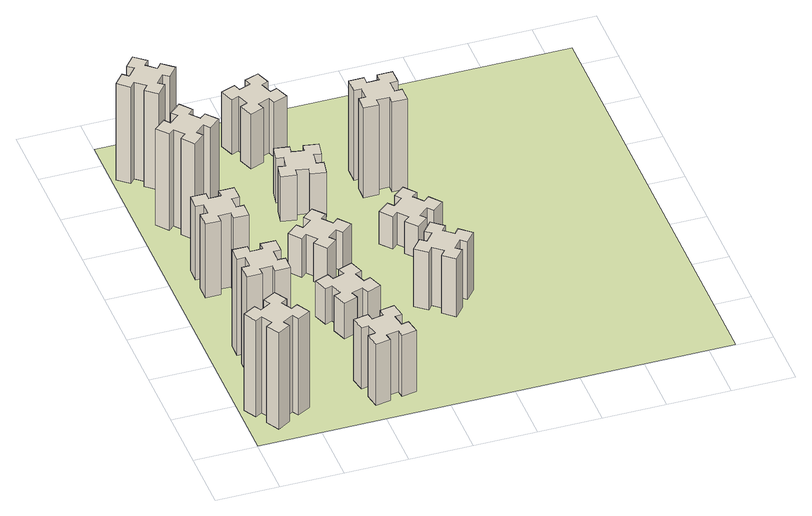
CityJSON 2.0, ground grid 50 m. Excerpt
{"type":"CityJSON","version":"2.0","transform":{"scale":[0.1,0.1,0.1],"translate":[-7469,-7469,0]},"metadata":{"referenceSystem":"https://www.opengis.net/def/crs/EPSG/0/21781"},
"CityObjects":{
"building1":{"type":"Building","attributes":{"class":"1000","function":"1000","usage":"1000","yearOfConstruction":2016,"roofType":"1000","measuredHeight":90,"storeysAboveGround":30,"storeysBelowGround":0},"geometry":[{"type":"Solid","lod":"1","boundaries":[[[[0,1,2,3,4,5,6,7,8,9,10,11,12,13,14,15,16,17,18,19]],[[17,16,20,21]],[[16,15,22,20]],[[15,14,23,22]],[[14,13,24,23]],[[13,12,25,24]],[[12,11,26,25]],[[11,10,27,26]],[[10,9,28,27]],[[9,8,29,28]],[[8,7,30,29]],[[7,6,31,30]],[[6,5,32,31]],[[5,4,33,32]],[[4,3,34,33]],[[3,2,35,34]],[[2,1,36,35]],[[1,0,37,36]],[[0,19,38,37]],[[19,18,39,38]],[[18,17,21,39]],[[24,25,26,27,28,29,30,31,32,33,34,35,36,37,38,39,21,20,22,23]]]]}]},
"building2":{"type":"Building","attributes":{"class":"1000","function":"1000","usage":"1000","yearOfConstruction":2016,"roofType":"1000","measuredHeight":90,"storeysAboveGround":30,"storeysBelowGround":0},"geometry":[{"type":"Solid","lod":"1","boundaries":[[[[40,41,42,43,44,45,46,47,48,49,50,51,52,53,54,55,56,57,58,59]],[[57,56,60,61]],[[56,55,62,60]],[[55,54,63,62]],[[54,53,64,63]],[[53,52,65,64]],[[52,51,66,65]],[[51,50,67,66]],[[50,49,68,67]],[[49,48,69,68]],[[48,47,70,69]],[[47,46,71,70]],[[46,45,72,71]],[[45,44,73,72]],[[44,43,74,73]],[[43,42,75,74]],[[42,41,76,75]],[[41,40,77,76]],[[40,59,78,77]],[[59,58,79,78]],[[58,57,61,79]],[[64,65,66,67,68,69,70,71,72,73,74,75,76,77,78,79,61,60,62,63]]]]}]},
"building3":{"type":"Building","attributes":{"class":"1000","function":"1000","usage":"1000","yearOfConstruction":2016,"roofType":"1000","measuredHeight":69,"storeysAboveGround":30,"storeysBelowGround":0},"geometry":[{"type":"Solid","lod":"1","boundaries":[[[[80,81,82,83,84,85,86,87,88,89,90,91,92,93,94,95,96,97,98,99]],[[97,96,100,101]],[[96,95,102,100]],[[95,94,103,102]],[[94,93,104,103]],[[93,92,105,104]],[[92,91,106,105]],[[91,90,107,106]],[[90,89,108,107]],[[89,88,109,108]],[[88,87,110,109]],[[87,86,111,110]],[[86,85,112,111]],[[85,84,113,112]],[[84,83,114,113]],[[83,82,115,114]],[[82,81,116,115]],[[81,80,117,116]],[[80,99,118,117]],[[99,98,119,118]],[[98,97,101,119]],[[104,105,106,107,108,109,110,111,112,113,114,115,116,117,118,119,101,100,102,103]]]]}]},
"building4":{"type":"Building","attributes":{"class":"1000","function":"1000","usage":"1000","yearOfConstruction":2016,"roofType":"1000","measuredHeight":90,"storeysAboveGround":30,"storeysBelowGround":0},"geometry":[{"type":"Solid","lod":"1","boundaries":[[[[120,121,122,123,124,125,126,127,128,129,130,131,132,133,134,135,136,137,138,139]],[[137,136,140,141]],[[136,135,142,140]],[[135,134,143,142]],[[134,133,144,143]],[[133,132,145,144]],[[132,131,146,145]],[[131,130,147,146]],[[130,129,148,147]],[[129,128,149,148]],[[128,127,150,149]],[[127,126,151,150]],[[126,125,152,151]],[[125,124,153,152]],[[124,123,154,153]],[[123,122,155,154]],[[122,121,156,155]],[[121,120,157,156]],[[120,139,158,157]],[[139,138,159,158]],[[138,137,141,159]],[[144,145,146,147,148,149,150,151,152,153,154,155,156,157,158,159,141,140,142,143]]]]}]},
"building5":{"type":"Building","attributes":{"class":"1000","function":"1000","usage":"1000","yearOfConstruction":2016,"roofType":"1000","measuredHeight":57,"storeysAboveGround":30,"storeysBelowGround":0},"geometry":[{"type":"Solid","lod":"1","boundaries":[[[[160,161,162,163,164,165,166,167,168,169,170,171,172,173,174,175,176,177,178,179]],[[177,176,180,181]],[[176,175,182,180]],[[175,174,183,182]],[[174,173,184,183]],[[173,172,185,184]],[[172,171,186,185]],[[171,170,187,186]],[[170,169,188,187]],[[169,168,189,188]],[[168,167,190,189]],[[167,166,191,190]],[[166,165,192,191]],[[165,164,193,192]],[[164,163,194,193]],[[163,162,195,194]],[[162,161,196,195]],[[161,160,197,196]],[[160,179,198,197]],[[179,178,199,198]],[[178,177,181,199]],[[184,185,186,187,188,189,190,191,192,193,194,195,196,197,198,199,181,180,182,183]]]]}]},
"building6":{"type":"Building","attributes":{"class":"1000","function":"1000","usage":"1000","yearOfConstruction":2016,"roofType":"1000","measuredHeight":90,"storeysAboveGround":30,"storeysBelowGround":0},"geometry":[{"type":"Solid","lod":"1","boundaries":[[[[200,201,202,203,204,205,206,207,208,209,210,211,212,213,214,215,216,217,218,219]],[[217,216,220,221]],[[216,215,222,220]],[[215,214,223,222]],[[214,213,224,223]],[[213,212,225,224]],[[212,211,226,225]],[[211,210,227,226]],[[210,209,228,227]],[[209,208,229,228]],[[208,207,230,229]],[[207,206,231,230]],[[206,205,232,231]],[[205,204,233,232]],[[204,203,234,233]],[[203,202,235,234]],[[202,201,236,235]],[[201,200,237,236]],[[200,219,238,237]],[[219,218,239,238]],[[218,217,221,239]],[[224,225,226,227,228,229,230,231,232,233,234,235,236,237,238,239,221,220,222,223]]]]}]},
"building7":{"type":"Building","attributes":{"class":"1000","function":"1000","usage":"1000","yearOfConstruction":2016,"roofType":"1000","measuredHeight":33,"storeysAboveGround":30,"storeysBelowGround":0},"geometry":[{"type":"Solid","lod":"1","boundaries":[[[[240,241,242,243,244,245,246,247,248,249,250,251,252,253,254,255,256,257,258,259]],[[257,256,260,261]],[[256,255,262,260]],[[255,254,263,262]],[[254,253,264,263]],[[253,252,265,264]],[[252,251,266,265]],[[251,250,267,266]],[[250,249,268,267]],[[249,248,269,268]],[[248,247,270,269]],[[247,246,271,270]],[[246,245,272,271]],[[245,244,273,272]],[[244,243,274,273]],[[243,242,275,274]],[[242,241,276,275]],[[241,240,277,276]],[[240,259,278,277]],[[259,258,279,278]],[[258,257,261,279]],[[264,265,266,267,268,269,270,271,272,273,274,275,276,277,278,279,261,260,262,263]]]]}]},
"building8":{"type":"Building","attributes":{"class":"1000","function":"1000","usage":"1000","yearOfConstruction":2016,"roofType":"1000","measuredHeight":36,"storeysAboveGround":30,"storeysBelowGround":0},"geometry":[{"type":"Solid","lod":"1","boundaries":[[[[280,281,282,283,284,285,286,287,288,289,290,291,292,293,294,295,296,297,298,299]],[[297,296,300,301]],[[296,295,302,300]],[[295,294,303,302]],[[294,293,304,303]],[[293,292,305,304]],[[292,291,306,305]],[[291,290,307,306]],[[290,289,308,307]],[[289,288,309,308]],[[288,287,310,309]],[[287,286,311,310]],[[286,285,312,311]],[[285,284,313,312]],[[284,283,314,313]],[[283,282,315,314]],[[282,281,316,315]],[[281,280,317,316]],[[280,299,318,317]],[[299,298,319,318]],[[298,297,301,319]],[[304,305,306,307,308,309,310,311,312,313,314,315,316,317,318,319,301,300,302,303]]]]}]},
"building9":{"type":"Building","attributes":{"class":"1000","function":"1000","usage":"1000","yearOfConstruction":2016,"roofType":"1000","measuredHeight":42,"storeysAboveGround":30,"storeysBelowGround":0},"geometry":[{"type":"Solid","lod":"1","boundaries":[[[[320,321,322,323,324,325,326,327,328,329,330,331,332,333,334,335,336,337,338,339]],[[337,336,340,341]],[[336,335,342,340]],[[335,334,343,342]],[[334,333,344,343]],[[333,332,345,344]],[[332,331,346,345]],[[331,330,347,346]],[[330,329,348,347]],[[329,328,349,348]],[[328,327,350,349]],[[327,326,351,350]],[[326,325,352,351]],[[325,324,353,352]],[[324,323,354,353]],[[323,322,355,354]],[[322,321,356,355]],[[321,320,357,356]],[[320,339,358,357]],[[339,338,359,358]],[[338,337,341,359]],[[344,345,346,347,348,349,350,351,352,353,354,355,356,357,358,359,341,340,342,343]]]]}]},
"building10":{"type":"Building","attributes":{"class":"1000","function":"1000","usage":"1000","yearOfConstruction":2016,"roofType":"1000","measuredHeight":51,"storeysAboveGround":30,"storeysBelowGround":0},"geometry":[{"type":"Solid","lod":"1","boundaries":[[[[360,361,362,363,364,365,366,367,368,369,370,371,372,373,374,375,376,377,378,379]],[[377,376,380,381]],[[376,375,382,380]],[[375,374,383,382]],[[374,373,384,383]],[[373,372,385,384]],[[372,371,386,385]],[[371,370,387,386]],[[370,369,388,387]],[[369,368,389,388]],[[368,367,390,389]],[[367,366,391,390]],[[366,365,392,391]],[[365,364,393,392]],[[364,363,394,393]],[[363,362,395,394]],[[362,361,396,395]],[[361,360,397,396]],[[360,379,398,397]],[[379,378,399,398]],[[378,377,381,399]],[[384,385,386,387,388,389,390,391,392,393,394,395,396,397,398,399,381,380,382,383]]]]}]},
"building11":{"type":"Building","attributes":{"class":"1000","function":"1000","usage":"1000","yearOfConstruction":2016,"roofType":"1000","measuredHeight":54,"storeysAboveGround":30,"storeysBelowGround":0},"geometry":[{"type":"Solid","lod":"1","boundaries":[[[[400,401,402,403,404,405,406,407,408,409,410,411,412,413,414,415,416,417,418,419]],[[417,416,420,421]],[[416,415,422,420]],[[415,414,423,422]],[[414,413,424,423]],[[413,412,425,424]],[[412,411,426,425]],[[411,410,427,426]],[[410,409,428,427]],[[409,408,429,428]],[[408,407,430,429]],[[407,406,431,430]],[[406,405,432,431]],[[405,404,433,432]],[[404,403,434,433]],[[403,402,435,434]],[[402,401,436,435]],[[401,400,437,436]],[[400,419,438,437]],[[419,418,439,438]],[[418,417,421,439]],[[424,425,426,427,428,429,430,431,432,433,434,435,436,437,438,439,421,420,422,423]]]]}]},
"building12":{"type":"Building","attributes":{"class":"1000","function":"1000","usage":"1000","yearOfConstruction":2016,"roofType":"1000","measuredHeight":30,"storeysAboveGround":30,"storeysBelowGround":0},"geometry":[{"type":"Solid","lod":"1","boundaries":[[[[440,441,442,443,444,445,446,447,448,449,450,451,452,453,454,455,456,457,458,459]],[[457,456,460,461]],[[456,455,462,460]],[[455,454,463,462]],[[454,453,464,463]],[[453,452,465,464]],[[452,451,466,465]],[[451,450,467,466]],[[450,449,468,467]],[[449,448,469,468]],[[448,447,470,469]],[[447,446,471,470]],[[446,445,472,471]],[[445,444,473,472]],[[444,443,474,473]],[[443,442,475,474]],[[442,441,476,475]],[[441,440,477,476]],[[440,459,478,477]],[[459,458,479,478]],[[458,457,461,479]],[[464,465,466,467,468,469,470,471,472,473,474,475,476,477,478,479,461,460,462,463]]]]}]},
"building13":{"type":"Building","attributes":{"class":"1000","function":"1000","usage":"1000","yearOfConstruction":2016,"roofType":"1000","measuredHeight":84,"storeysAboveGround":30,"storeysBelowGround":0},"geometry":[{"type":"Solid","lod":"1","boundaries":[[[[480,481,482,483,484,485,486,487,488,489,490,491,492,493,494,495,496,497,498,499]],[[497,496,500,501]],[[496,495,502,500]],[[495,494,503,502]],[[494,493,504,503]],[[493,492,505,504]],[[492,491,506,505]],[[491,490,507,506]],[[490,489,508,507]],[[489,488,509,508]],[[488,487,510,509]],[[487,486,511,510]],[[486,485,512,511]],[[485,484,513,512]],[[484,483,514,513]],[[483,482,515,514]],[[482,481,516,515]],[[481,480,517,516]],[[480,499,518,517]],[[499,498,519,518]],[[498,497,501,519]],[[504,505,506,507,508,509,510,511,512,513,514,515,516,517,518,519,501,500,502,503]]]]}]},
"landuse1":{"type":"LandUse","attributes":{"name":"plot1","function":"1010"},"geometry":[{"type":"MultiSurface","lod":"1","boundaries":[[[520,521,522,523]]]}]}
},
"vertices":[
[155,364,0],[205,277,0],[153,247,0],[213,143,0],[317,203,0],[287,255,0],[374,305,0],[404,253,0],[508,313,0],[448,417,0],[396,387,0],[346,474,0],[398,504,0],[338,608,0],[234,548,0],[264,496,0],[177,446,0],[147,498,0],[43,438,0],[103,334,0],[177,446,900],[147,498,900],[264,496,900],[234,548,900],[338,608,900],[398,504,900],[346,474,900],[396,387,900],[448,417,900],[508,313,900],[404,253,900],[374,305,900],[287,255,900],[317,203,900],[213,143,900],[153,247,900],[205,277,900],[155,364,900],[103,334,900],[43,438,900],
[265,1065,0],[265,965,0],[205,965,0],[205,845,0],[325,845,0],[325,905,0],[425,905,0],[425,845,0],[545,845,0],[545,965,0],[485,965,0],[485,1065,0],[545,1065,0],[545,1185,0],[425,1185,0],[425,1125,0],[325,1125,0],[325,1185,0],[205,1185,0],[205,1065,0],[325,1125,900],[325,1185,900],[425,1125,900],[425,1185,900],[545,1185,900],[545,1065,900],[485,1065,900],[485,965,900],[545,965,900],[545,845,900],[425,845,900],[425,905,900],[325,905,900],[325,845,900],[205,845,900],[205,965,900],[265,965,900],[265,1065,900],[205,1065,900],[205,1185,900],
[425,2065,0],[325,2065,0],[325,2125,0],[205,2125,0],[205,2005,0],[265,2005,0],[265,1905,0],[205,1905,0],[205,1785,0],[325,1785,0],[325,1845,0],[425,1845,0],[425,1785,0],[545,1785,0],[545,1905,0],[485,1905,0],[485,2005,0],[545,2005,0],[545,2125,0],[425,2125,0],[485,2005,690],[545,2005,690],[485,1905,690],[545,1905,690],[545,1785,690],[425,1785,690],[425,1845,690],[325,1845,690],[325,1785,690],[205,1785,690],[205,1905,690],[265,1905,690],[265,2005,690],[205,2005,690],[205,2125,690],[325,2125,690],[325,2065,690],[425,2065,690],[425,2125,690],[545,2125,690],
[492,2728,0],[427,2804,0],[473,2843,0],[396,2935,0],[304,2858,0],[343,2812,0],[266,2747,0],[228,2793,0],[136,2716,0],[213,2624,0],[259,2663,0],[323,2586,0],[277,2548,0],[354,2456,0],[446,2533,0],[408,2579,0],[484,2643,0],[523,2597,0],[615,2674,0],[538,2766,0],[484,2643,900],[523,2597,900],[408,2579,900],[446,2533,900],[354,2456,900],[277,2548,900],[323,2586,900],[259,2663,900],[213,2624,900],[136,2716,900],[228,2793,900],[266,2747,900],[343,2812,900],[304,2858,900],[396,2935,900],[473,2843,900],[427,2804,900],[492,2728,900],[538,2766,900],[615,2674,900],
[1085,258,0],[1184,276,0],[1194,217,0],[1312,237,0],[1291,356,0],[1232,345,0],[1215,444,0],[1274,454,0],[1253,572,0],[1135,551,0],[1145,492,0],[1047,475,0],[1037,534,0],[918,513,0],[939,395,0],[998,405,0],[1016,307,0],[957,297,0],[977,178,0],[1096,199,0],[1016,307,570],[957,297,570],[998,405,570],[939,395,570],[918,513,570],[1037,534,570],[1047,475,570],[1145,492,570],[1135,551,570],[1253,572,570],[1274,454,570],[1215,444,570],[1232,345,570],[1291,356,570],[1312,237,570],[1194,217,570],[1184,276,570],[1085,258,570],[1096,199,570],[977,178,570],
[384,3387,0],[308,3452,0],[346,3498,0],[254,3575,0],[177,3483,0],[223,3444,0],[159,3368,0],[113,3406,0],[36,3314,0],[128,3237,0],[166,3283,0],[243,3219,0],[204,3173,0],[296,3096,0],[373,3188,0],[327,3226,0],[392,3303,0],[438,3264,0],[515,3356,0],[423,3433,0],[392,3303,900],[438,3264,900],[327,3226,900],[373,3188,900],[296,3096,900],[204,3173,900],[243,3219,900],[166,3283,900],[128,3237,900],[36,3314,900],[113,3406,900],[159,3368,900],[223,3444,900],[177,3483,900],[254,3575,900],[346,3498,900],[308,3452,900],[384,3387,900],[423,3433,900],[515,3356,900],
[1125,1336,0],[1031,1302,0],[1010,1358,0],[897,1317,0],[939,1204,0],[995,1225,0],[1029,1131,0],[973,1110,0],[1014,997,0],[1127,1039,0],[1106,1095,0],[1200,1129,0],[1220,1073,0],[1333,1114,0],[1292,1227,0],[1236,1206,0],[1202,1300,0],[1258,1320,0],[1217,1433,0],[1104,1392,0],[1202,1300,330],[1258,1320,330],[1236,1206,330],[1292,1227,330],[1333,1114,330],[1220,1073,330],[1200,1129,330],[1106,1095,330],[1127,1039,330],[1014,997,330],[973,1110,330],[1029,1131,330],[995,1225,330],[939,1204,330],[897,1317,330],[1010,1358,330],[1031,1302,330],[1125,1336,330],[1104,1392,330],[1217,1433,330],
[1083,1972,0],[1006,1907,0],[968,1953,0],[876,1876,0],[953,1784,0],[999,1823,0],[1063,1746,0],[1017,1708,0],[1094,1616,0],[1186,1693,0],[1148,1739,0],[1224,1803,0],[1263,1757,0],[1355,1834,0],[1278,1926,0],[1232,1888,0],[1167,1964,0],[1213,2003,0],[1136,2095,0],[1044,2018,0],[1167,1964,360],[1213,2003,360],[1232,1888,360],[1278,1926,360],[1355,1834,360],[1263,1757,360],[1224,1803,360],[1148,1739,360],[1186,1693,360],[1094,1616,360],[1017,1708,360],[1063,1746,360],[999,1823,360],[953,1784,360],[876,1876,360],[968,1953,360],[1006,1907,360],[1083,1972,360],[1044,2018,360],[1136,2095,360],
[1315,2527,0],[1332,2625,0],[1391,2615,0],[1412,2733,0],[1294,2754,0],[1284,2695,0],[1185,2712,0],[1196,2771,0],[1077,2792,0],[1057,2674,0],[1116,2664,0],[1098,2565,0],[1039,2576,0],[1018,2457,0],[1137,2437,0],[1147,2496,0],[1245,2478,0],[1235,2419,0],[1353,2398,0],[1374,2517,0],[1245,2478,420],[1235,2419,420],[1147,2496,420],[1137,2437,420],[1018,2457,420],[1039,2576,420],[1098,2565,420],[1116,2664,420],[1057,2674,420],[1077,2792,420],[1196,2771,420],[1185,2712,420],[1284,2695,420],[1294,2754,420],[1412,2733,420],[1391,2615,420],[1332,2625,420],[1315,2527,420],[1374,2517,420],[1353,2398,420],
[1125,3456,0],[1031,3422,0],[1010,3478,0],[897,3437,0],[939,3324,0],[995,3345,0],[1029,3251,0],[973,3230,0],[1014,3117,0],[1127,3159,0],[1106,3215,0],[1200,3249,0],[1220,3193,0],[1333,3234,0],[1292,3347,0],[1236,3326,0],[1202,3420,0],[1258,3440,0],[1217,3553,0],[1104,3512,0],[1202,3420,510],[1258,3440,510],[1236,3326,510],[1292,3347,510],[1333,3234,510],[1220,3193,510],[1200,3249,510],[1106,3215,510],[1127,3159,510],[1014,3117,510],[973,3230,510],[1029,3251,510],[995,3345,510],[939,3324,510],[897,3437,510],[1010,3478,510],[1031,3422,510],[1125,3456,510],[1104,3512,510],[1217,3553,510],
[1746,1163,0],[1823,1099,0],[1784,1053,0],[1876,976,0],[1953,1068,0],[1907,1106,0],[1972,1183,0],[2018,1144,0],[2095,1236,0],[2003,1313,0],[1964,1267,0],[1888,1332,0],[1926,1378,0],[1834,1455,0],[1757,1363,0],[1803,1324,0],[1739,1248,0],[1693,1286,0],[1616,1194,0],[1708,1117,0],[1739,1248,540],[1693,1286,540],[1803,1324,540],[1757,1363,540],[1834,1455,540],[1926,1378,540],[1888,1332,540],[1964,1267,540],[2003,1313,540],[2095,1236,540],[2018,1144,540],[1972,1183,540],[1907,1106,540],[1953,1068,540],[1876,976,540],[1784,1053,540],[1823,1099,540],[1746,1163,540],[1708,1117,540],[1616,1194,540],
[1972,1988,0],[1907,2064,0],[1953,2103,0],[1876,2195,0],[1784,2118,0],[1823,2072,0],[1746,2007,0],[1708,2053,0],[1616,1976,0],[1693,1884,0],[1739,1923,0],[1803,1846,0],[1757,1808,0],[1834,1716,0],[1926,1793,0],[1888,1839,0],[1964,1903,0],[2003,1857,0],[2095,1934,0],[2018,2026,0],[1964,1903,300],[2003,1857,300],[1888,1839,300],[1926,1793,300],[1834,1716,300],[1757,1808,300],[1803,1846,300],[1739,1923,300],[1693,1884,300],[1616,1976,300],[1708,2053,300],[1746,2007,300],[1823,2072,300],[1784,2118,300],[1876,2195,300],[1953,2103,300],[1907,2064,300],[1972,1988,300],[2018,2026,300],[2095,1934,300],
[1745,2745,0],[1745,2645,0],[1685,2645,0],[1685,2525,0],[1805,2525,0],[1805,2585,0],[1905,2585,0],[1905,2525,0],[2025,2525,0],[2025,2645,0],[1965,2645,0],[1965,2745,0],[2025,2745,0],[2025,2865,0],[1905,2865,0],[1905,2805,0],[1805,2805,0],[1805,2865,0],[1685,2865,0],[1685,2745,0],[1805,2805,840],[1805,2865,840],[1905,2805,840],[1905,2865,840],[2025,2865,840],[2025,2745,840],[1965,2745,840],[1965,2645,840],[2025,2645,840],[2025,2525,840],[1905,2525,840],[1905,2585,840],[1805,2585,840],[1805,2525,840],[1685,2525,840],[1685,2645,840],[1745,2645,840],[1745,2745,840],[1685,2745,840],[1685,2865,840],
[5,3705,0],[3705,3705,0],[3705,5,0],[5,5,0]
]}
